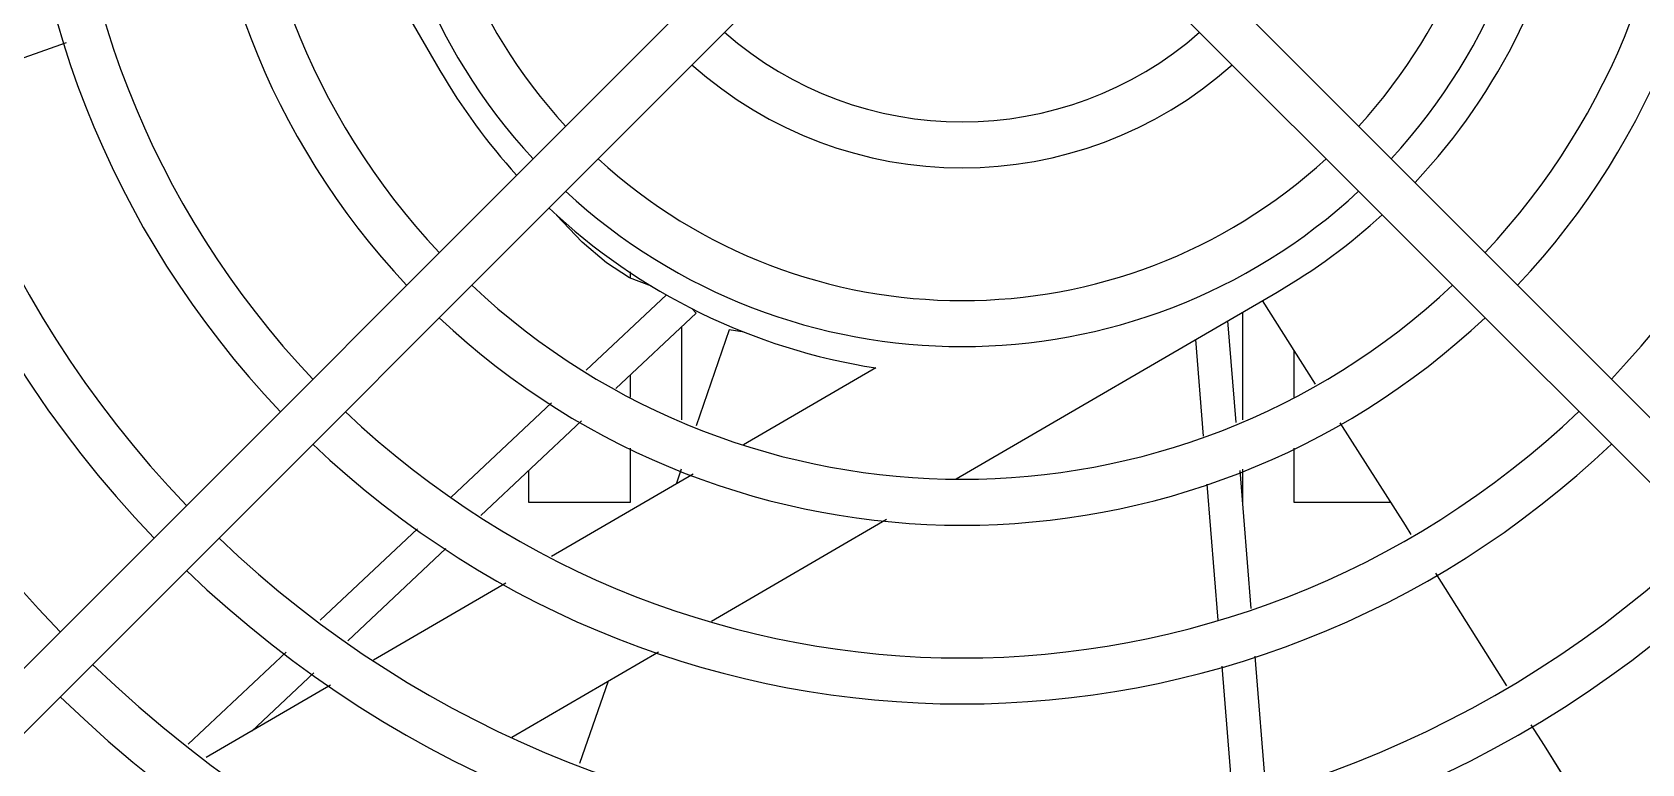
# Model space of a CAD drawing. Header units: millimetres. Extents: x -3 to 101, y -1 to 134.
# Drawn here: x 6.65 to 12.95, y 34.78 to 37.64 of the extents above; entities that cross this region are included whole.
import ezdxf

# ---------------------------------------------------------------- set-up
doc = ezdxf.new("R2010")
doc.units = ezdxf.units.MM

msp = doc.modelspace()

# ---------------------------------------------------------------- linework, layer by layer
for p, q in [((7.4872, 38.7919), (8.2432, 37.4917)), ((9.5193, 38.0565), (5.3829, 33.9202)), ((11.0607, 38.0565), (15.1971, 33.9202)), ((9.6465, 37.9293), (5.5102, 33.793)), ((10.9335, 37.9293), (15.0698, 33.793)), ((6.7788, 37.599), (6.2838, 37.4246)), ((8.99, 36.6783), (8.99, 36.7025)), ((9.1309, 36.6122), (8.8167, 36.3174)), ((10.2664, 35.8919), (11.5244, 36.6233)), ((11.4654, 36.5901), (11.674, 36.2626)), ((9.2472, 36.5406), (8.9335, 36.2458)), ((9.2472, 36.5406), (9.2321, 36.5578)), ((11.39, 36.1235), (11.39, 36.5452)), ((9.19, 36.4869), (9.19, 36.1235)), ((9.3767, 36.4757), (9.2477, 36.0996)), ((9.4359, 36.4661), (9.3767, 36.4757)), ((11.3304, 36.5105), (11.3628, 36.1122)), ((11.2041, 36.437), (11.2346, 36.0591)), ((11.59, 36.3945), (11.59, 36.2112)), ((8.99, 36.2112), (8.99, 36.2989)), ((9.9522, 36.3261), (9.4337, 36.0246)), ((8.6811, 36.19), (8.2872, 35.8203)), ((8.798, 36.1184), (8.4035, 35.7475)), ((8.99, 35.8), (8.99, 36.0121)), ((11.59, 36.0121), (11.59, 35.8)), ((8.59, 35.9228), (8.59, 35.8)), ((9.2366, 35.91), (8.6813, 35.5871)), ((9.1894, 35.9295), (9.1692, 35.8708)), ((11.3781, 35.9244), (11.4222, 35.3842)), ((11.39, 35.8), (11.39, 35.9293)), ((11.2497, 35.8712), (11.2927, 35.3387)), ((8.59, 35.8), (8.99, 35.8)), ((11.59, 35.8), (11.9686, 35.8)), ((9.3072, 35.3341), (9.9938, 35.7333)), ((8.155, 35.6961), (7.7738, 35.3381)), ((8.2669, 35.6191), (7.8819, 35.2572)), ((12.1447, 35.5219), (12.4235, 35.0805)), ((8.5024, 35.4831), (7.9833, 35.1813)), ((7.6409, 35.2133), (7.2571, 34.8527)), ((8.5249, 34.8793), (9.1005, 35.2139)), ((11.3074, 35.1579), (11.35, 34.6331)), ((11.4374, 35.1974), (11.481, 34.6624)), ((7.8146, 35.0832), (7.3275, 34.8)), ((7.7491, 35.1323), (7.5058, 34.9037)), ((8.9028, 35.099), (8.791, 34.7773)), ((12.5195, 34.9283), (12.571, 34.8467)), ((12.5709, 34.8467), (12.7941, 34.4873)), ((12.571, 34.8467), (12.7961, 34.4884))]:
    msp.add_line(p, q)
for points in [[(9.073, 36.6463), (8.9865, 36.6796), (8.896, 36.7375), (8.8009, 36.8192), (8.7007, 36.9248)], [(11.7704, 36.1112), (12.0262, 35.7096), (12.0488, 35.6738)]]:
    msp.add_lwpolyline(points)
for centre, radius, start, end in [((10.29, 38.7), 4.91, 136.05112, 223.94888), ((10.29, 38.7), 4.39, 136.17563, 223.82437), ((10.29, 38.7), 4.21, 136.22589, 223.77411), ((10.29, 38.7), 3.69, 136.40274, 223.59726), ((10.29, 38.7), 3.51, 136.47452, 223.52548), ((10.29, 38.7), 3.51, 316.47452, 43.52548), ((10.29, 38.7), 2.99, 136.73173, 223.26827), ((10.29, 38.7), 2.99, 316.73173, 43.26827), ((10.29, 38.7), 2.81, 136.84266, 223.15734), ((10.29, 38.7), 2.81, 316.84266, 43.15734), ((10.29, 38.7), 2.29, 137.25224, 222.74776), ((10.29, 38.7), 2.29, 317.25224, 42.74776), ((10.29, 38.7), 2.11, 137.447, 222.553), ((10.29, 38.7), 2.11, 317.447, 42.553), ((10.318, 38.6981), 2.4, 316.71682, 351.23339), ((10.29, 38.7), 1.41, 228.68078, 311.31922), ((10.318, 38.6981), 2.4, 210.17583, 222.343), ((10.29, 38.7), 1.59, 228.25074, 311.74926), ((10.29, 38.7), 2.11, 227.447, 312.553), ((10.29, 38.7), 2.29, 227.26035, 312.73965), ((10.318, 38.6981), 2.4, 226.65206, 261.23339), ((10.318, 38.6981), 2.4, 300.17583, 312.40762), ((10.29, 38.7), 2.81, 226.84266, 313.15734), ((10.29, 38.7), 2.99, 226.73173, 313.26827), ((10.29, 38.7), 3.51, 226.46852, 313.53148), ((10.29, 38.7), 3.69, 226.39674, 313.60326), ((10.29, 38.7), 4.21, 226.22589, 313.77411), ((10.29, 38.7), 4.39, 226.17563, 313.82437), ((10.29, 38.7), 4.91, 226.05112, 313.94888), ((10.29, 38.7), 5.09, 226.01675, 313.98325)]:
    msp.add_arc(centre, radius, start, end)

doc.saveas('drawing.dxf')
